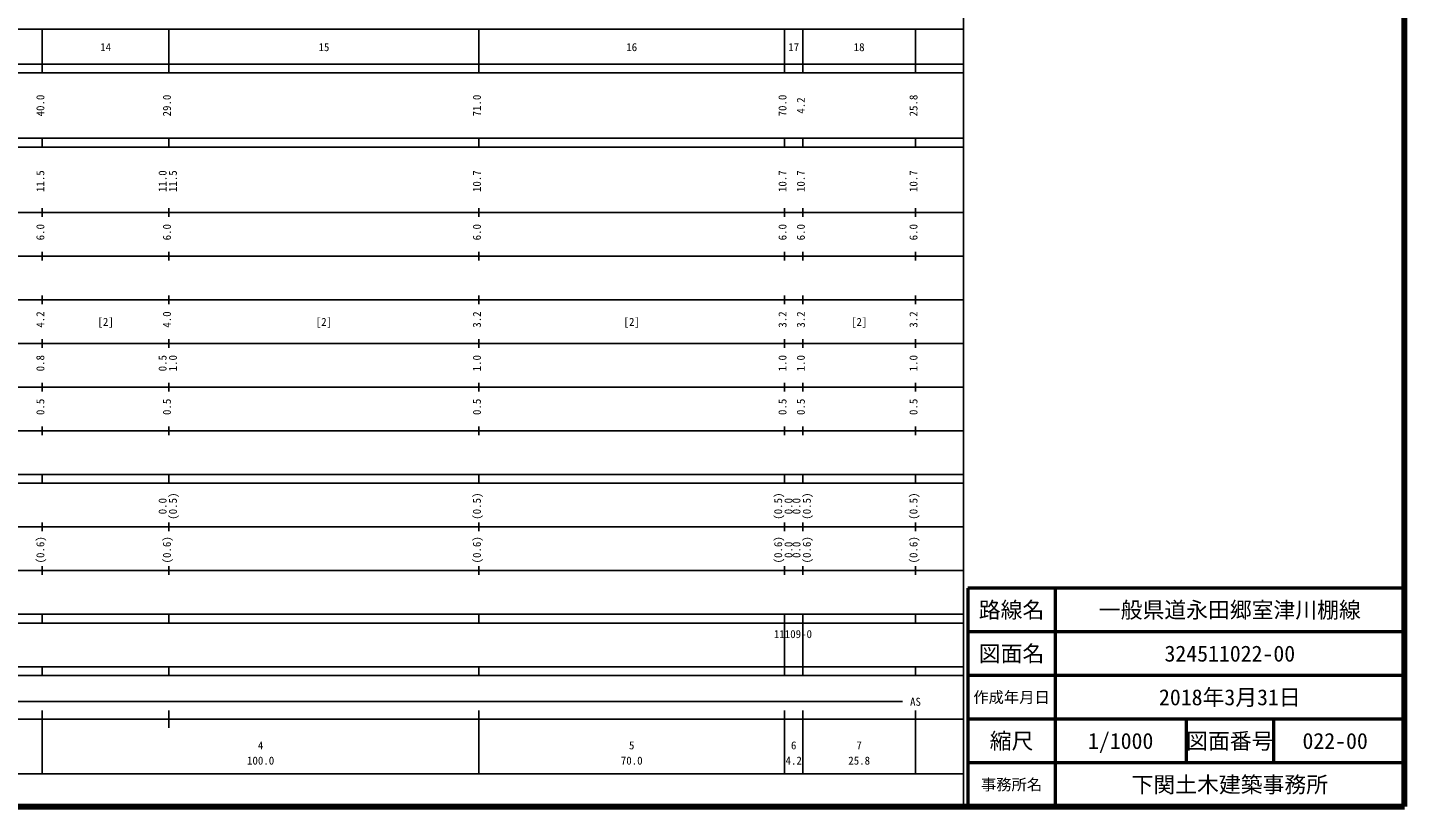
# Model space of a CAD drawing. Units: millimetres on the paper, enlarged 1000 times. Extents: x 40000 to 680000, y 20000 to 380000.
# Drawn here: x 364611 to 680000, y 20000 to 198357 of the extents above; entities that cross this region are included whole.
import ezdxf
from ezdxf.enums import TextEntityAlignment as Align

# ---------------------------------------------------------------- set-up
doc = ezdxf.new("R2010")
doc.units = ezdxf.units.MM
doc.header["$LTSCALE"] = 1000
for name, color, linetype, lineweight in [('M-TTL', 2, 'Continuous', 140), ('M-TTL-BAND', 7, 'Continuous', 25), ('M-TTL-FRAM', 2, 'Continuous', 50), ('M-TTL-LINE', 7, 'Continuous', 50)]:
    doc.layers.add(name, color=color, linetype=linetype, lineweight=lineweight)
doc.layers.add('M-TTL-TXT', color=7, linetype='Continuous')
doc.styles.add('ＭＳ ゴシック', font='')
doc.styles.get('ＭＳ ゴシック').set_extended_font_data('MS Gothic')

msp = doc.modelspace()

# ---------------------------------------------------------------- linework, layer by layer
at = {"layer": 'M-TTL'}
for p, q in [((680000, 20000), (680000, 380000)), ((40000, 20000), (680000, 20000))]:
    msp.add_line(p, q, dxfattribs=at)
at = {"layer": 'M-TTL-BAND'}
for p, q in [((579000, 20000), (579000, 370000)), ((68000, 198000), (579000, 198000)), ((368000, 188000), (368000, 198000)), ((397000, 188000), (397000, 198000)), ((468000, 188000), (468000, 198000)), ((538000, 188000), (538000, 198000)), ((542200, 188000), (542200, 198000)), ((568000, 188000), (568000, 198000)), ((40000, 190000), (579000, 190000)), ((40000, 188000), (579000, 188000)), ((40000, 173000), (579000, 173000)), ((40000, 171000), (579000, 171000)), ((368000, 171000), (368000, 173000)), ((397000, 171000), (397000, 173000)), ((468000, 171000), (468000, 173000)), ((538000, 171000), (538000, 173000)), ((542200, 171000), (542200, 173000)), ((568000, 171000), (568000, 173000)), ((40000, 156000), (579000, 156000)), ((368000, 155000), (368000, 157000)), ((397000, 155000), (397000, 157000)), ((468000, 155000), (468000, 157000)), ((538000, 155000), (538000, 157000)), ((542200, 155000), (542200, 157000)), ((568000, 155000), (568000, 157000)), ((46000, 146000), (579000, 146000)), ((368000, 145000), (368000, 147000)), ((397000, 145000), (397000, 147000)), ((468000, 145000), (468000, 147000)), ((538000, 145000), (538000, 147000)), ((542200, 145000), (542200, 147000)), ((568000, 145000), (568000, 147000)), ((52000, 136000), (579000, 136000)), ((368000, 135000), (368000, 137000)), ((397000, 135000), (397000, 137000)), ((468000, 135000), (468000, 137000)), ((538000, 135000), (538000, 137000)), ((542200, 135000), (542200, 137000)), ((568000, 135000), (568000, 137000)), ((368000, 125000), (368000, 127000)), ((397000, 125000), (397000, 127000)), ((468000, 125000), (468000, 127000)), ((538000, 125000), (538000, 127000)), ((542200, 125000), (542200, 127000)), ((568000, 125000), (568000, 127000)), ((46000, 126000), (579000, 126000)), ((368000, 115000), (368000, 117000)), ((397000, 115000), (397000, 117000)), ((468000, 115000), (468000, 117000)), ((538000, 115000), (538000, 117000)), ((542200, 115000), (542200, 117000)), ((568000, 115000), (568000, 117000)), ((52000, 116000), (579000, 116000)), ((46000, 106000), (579000, 106000)), ((368000, 105000), (368000, 107000)), ((397000, 105000), (397000, 107000)), ((468000, 105000), (468000, 107000)), ((538000, 105000), (538000, 107000)), ((542200, 105000), (542200, 107000)), ((568000, 105000), (568000, 107000)), ((40000, 96000), (579000, 96000)), ((368000, 94000), (368000, 96000)), ((397000, 94000), (397000, 96000)), ((468000, 94000), (468000, 96000)), ((538000, 94000), (538000, 96000)), ((542200, 94000), (542200, 96000)), ((568000, 94000), (568000, 96000)), ((40000, 94000), (579000, 94000)), ((49000, 84000), (579000, 84000)), ((368000, 83000), (368000, 85000)), ((397000, 83000), (397000, 85000)), ((468000, 83000), (468000, 85000)), ((538000, 83000), (538000, 85000)), ((542200, 83000), (542200, 85000)), ((568000, 83000), (568000, 85000)), ((40000, 74000), (579000, 74000)), ((368000, 73000), (368000, 75000)), ((397000, 73000), (397000, 75000)), ((468000, 73000), (468000, 75000)), ((538000, 73000), (538000, 75000)), ((542200, 73000), (542200, 75000)), ((568000, 73000), (568000, 75000)), ((40000, 64000), (579000, 64000)), ((368000, 62000), (368000, 64000)), ((397000, 62000), (397000, 64000)), ((468000, 62000), (468000, 64000)), ((538000, 62000), (538000, 64000)), ((542200, 62000), (542200, 64000)), ((568000, 62000), (568000, 64000)), ((40000, 62000), (579000, 62000)), ((538000, 52000), (538000, 62000)), ((542200, 52000), (542200, 62000)), ((40000, 52000), (579000, 52000)), ((368000, 50000), (368000, 52000)), ((397000, 50000), (397000, 52000)), ((468000, 50000), (468000, 52000)), ((538000, 50000), (538000, 52000)), ((542200, 50000), (542200, 52000)), ((568000, 50000), (568000, 52000)), ((40000, 50000), (579000, 50000)), ((71000, 44000), (565000, 44000)), ((368000, 27500), (368000, 42000)), ((397000, 38000), (397000, 42000)), ((468000, 27500), (468000, 42000)), ((538000, 27500), (538000, 42000)), ((542200, 27500), (542200, 42000)), ((568000, 27500), (568000, 42000)), ((40000, 40000), (579000, 40000)), ((68000, 27500), (579000, 27500))]:
    msp.add_line(p, q, dxfattribs=at)
at = {"layer": 'M-TTL-FRAM'}
for p, q in [((680000, 70000), (580000, 70000)), ((580000, 70000), (580000, 20000))]:
    msp.add_line(p, q, dxfattribs=at)
at = {"layer": 'M-TTL-LINE'}
for p, q in [((600000, 70000), (600000, 20000)), ((680000, 60000), (580000, 60000)), ((680000, 50000), (580000, 50000)), ((680000, 40000), (580000, 40000)), ((630000, 40000), (630000, 30000)), ((650000, 40000), (650000, 30000)), ((680000, 30000), (580000, 30000))]:
    msp.add_line(p, q, dxfattribs=at)

# ---------------------------------------------------------------- texts
at = {"layer": 'M-TTL-BAND', "style": 'ＭＳ ゴシック'}
for s, p in [('14', (382500, 192405)), ('15', (432500, 192405)), ('16', (503000, 192405)), ('17', (540100, 192405)), ('18', (555100, 192405)), ('[2]', (382500, 129500)), ('[2]', (432500, 129500)), ('[2]', (503000, 129500)), ('[2]', (555100, 129500)), ('AS', (568000, 42500)), ('4', (418000, 32523)), ('5', (503000, 32523)), ('6', (540100, 32523)), ('7', (555100, 32523)), ('100.0', (418000, 29033)), ('70.0', (503000, 29033)), ('4.2', (540100, 29033)), ('25.8', (555100, 29033))]:
    msp.add_text(s, height=1833, dxfattribs=at).set_placement(p, align=Align.BOTTOM_CENTER)
for s, p in [('40.0', (369000, 180500)), ('29.0', (398000, 180500)), ('71.0', (469000, 180500)), ('70.0', (539000, 180500)), ('4.2', (543200, 180500)), ('25.8', (569000, 180500)), ('11.5', (369000, 163174)), ('11.0', (397000, 163174)), ('11.5', (399370, 163174)), ('10.7', (469000, 163174)), ('10.7', (539000, 163174)), ('10.7', (543200, 163174)), ('10.7', (569000, 163174)), ('6.0', (369000, 151500)), ('6.0', (398000, 151500)), ('6.0', (469000, 151500)), ('6.0', (539000, 151500)), ('6.0', (543200, 151500)), ('6.0', (569000, 151500)), ('4.2', (369000, 131500)), ('4.0', (398000, 131500)), ('3.2', (469000, 131500)), ('3.2', (539000, 131500)), ('3.2', (543200, 131500)), ('3.2', (569000, 131500)), ('0.8', (369000, 121500)), ('0.5', (397000, 121500)), ('1.0', (399370, 121500)), ('1.0', (469000, 121500)), ('1.0', (539000, 121500)), ('1.0', (543200, 121500)), ('1.0', (569000, 121500)), ('0.5', (369000, 111500)), ('0.5', (398000, 111500)), ('0.5', (469000, 111500)), ('0.5', (539000, 111500)), ('0.5', (543200, 111500)), ('0.5', (569000, 111500)), ('(0.5)', (399370, 88764)), ('(0.5)', (469000, 88764)), ('(0.5)', (538000, 88764)), ('(0.5)', (544570, 88764)), ('(0.5)', (569000, 88764)), ('0.0', (397000, 88764)), ('0.0', (540370, 88764)), ('0.0', (542200, 88764)), ('(0.6)', (369000, 78764)), ('(0.6)', (398000, 78764)), ('(0.6)', (469000, 78764)), ('(0.6)', (538000, 78764)), ('0.0', (540370, 78764)), ('0.0', (542200, 78764)), ('(0.6)', (544570, 78764)), ('(0.6)', (569000, 78764))]:
    msp.add_text(s, height=1833, rotation=90, dxfattribs=at).set_placement(p, align=Align.BOTTOM_CENTER)
msp.add_text('11109-0', height=1833, dxfattribs=at).set_placement((535564, 58004), align=Align.BOTTOM_LEFT)
at = {"layer": 'M-TTL-TXT', "style": 'ＭＳ ゴシック'}
for s, height, p in [('路線名', 3666, (590000, 65000)), ('路線名', 3666, (590000, 65000)), ('一般県道永田郷室津川棚線', 3666, (640000, 65000)), ('図面名', 3666, (590000, 55000)), ('図面名', 3666, (590000, 55000)), ('324511022-00', 3666, (640000, 55000)), ('2018年3月31日', 3666, (640000, 45000)), ('作成年月日', 2566, (590000, 45000)), ('作成年月日', 2566, (590000, 45000)), ('縮尺', 3666, (590000, 35000)), ('縮尺', 3666, (590000, 35000)), ('1/1000', 3666, (615000, 35000)), ('図面番号', 3666, (640000, 35000)), ('図面番号', 3666, (640000, 35000)), ('022-00', 3666, (664125, 35000)), ('事務所名', 2566, (590000, 25000)), ('事務所名', 2566, (590000, 25000)), ('下関土木建築事務所', 3666, (640000, 25000))]:
    msp.add_text(s, height=height, dxfattribs=at).set_placement(p, align=Align.MIDDLE_CENTER)

doc.saveas('drawing.dxf')
